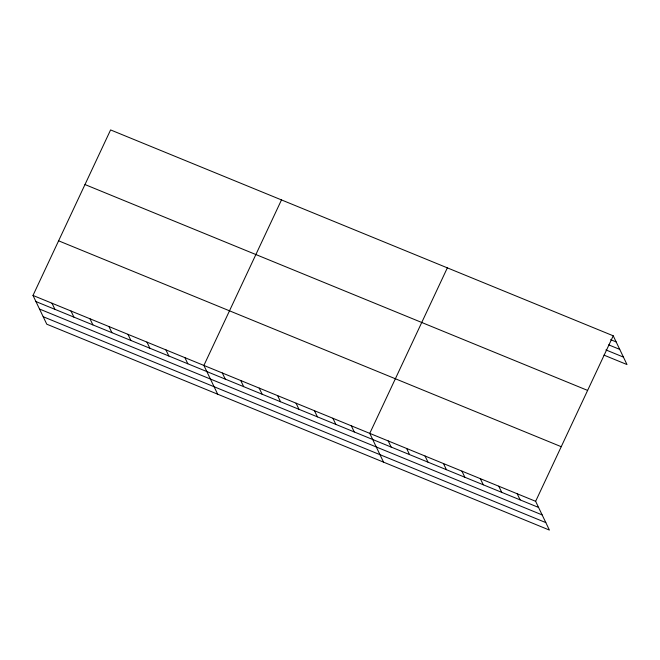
<?xml version="1.0" encoding="UTF-8"?>
<svg xmlns="http://www.w3.org/2000/svg" width="660" height="660" viewBox="0 0 660 660"><rect width="100%" height="100%" fill="white"/><g stroke="black" fill="none" stroke-linecap="round" stroke-linejoin="round"><path stroke-width="0.99" d="M33 295.441L535.631 501.311L549.409 530.079L46.777 324.2L33 295.441L110.591 129.921L613.222 335.8L627 364.559L603.966 355.121M281.482 199.922L203.89 365.434L217.676 394.201M447.348 267.861L369.765 433.372L383.542 462.14M535.631 501.311L613.222 335.8M610.624 339.652L616.151 341.921M608.677 344.858L619.732 349.387M605.913 349.915L623.419 357.093M84.983 184.544L587.614 390.415M58.608 240.817L561.231 446.696M35.937 301.562L538.56 507.433M39.509 309.037L542.14 514.907M43.205 316.734L545.828 522.605M517.201 493.762L520.138 499.884M498.77 486.214L501.707 492.335M480.34 478.665L483.277 484.786M461.909 471.116L464.846 477.238M443.479 463.567L446.416 469.689M425.048 456.019L427.985 462.14M406.618 448.47L409.555 454.591M388.195 440.921L391.124 447.043M351.334 425.824L354.263 431.945M332.904 418.275L335.833 424.396M314.474 410.726L317.402 416.848M296.043 403.177L298.98 409.299M277.613 395.629L280.549 401.75M259.182 388.08L262.119 394.201M240.751 380.531L243.688 386.653M222.321 372.983L225.258 379.104M184.907 357.662L187.836 363.784M165.916 349.882L168.853 356.004M146.932 342.103L149.861 348.224M127.941 334.323L130.878 340.453M108.95 326.551L111.886 332.673M89.966 318.772L92.895 324.893M70.975 310.992L73.912 317.113M51.992 303.221L54.92 309.342"/></g></svg>
